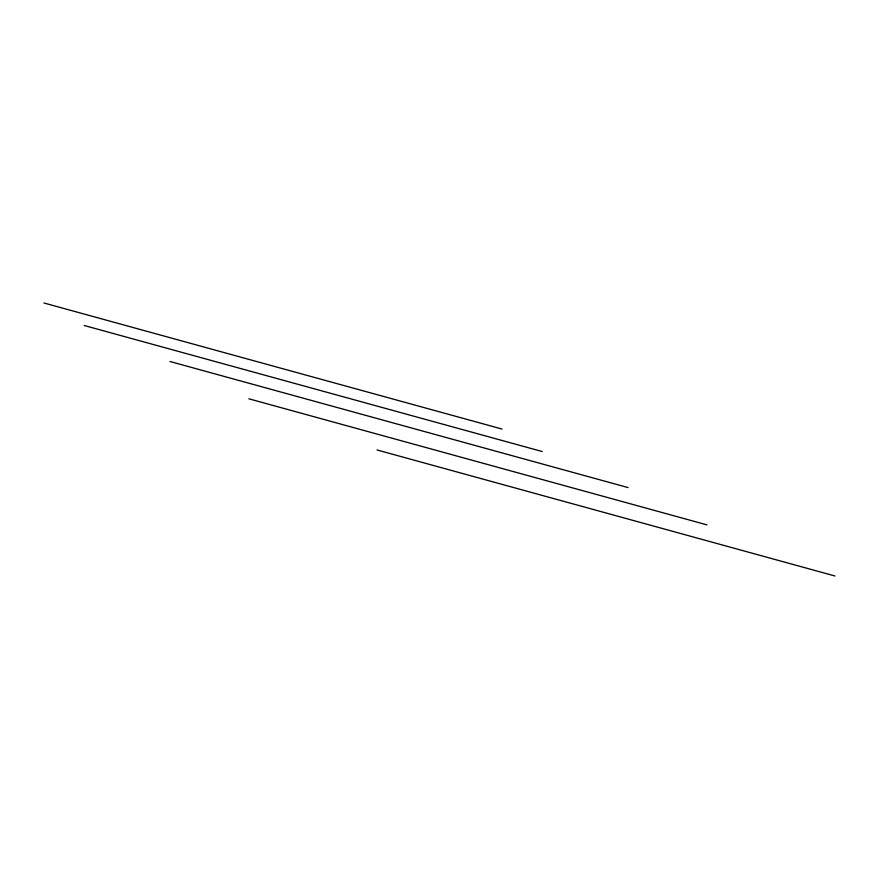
<?xml version="1.0" encoding="UTF-8"?>
<svg xmlns="http://www.w3.org/2000/svg" width="879" height="879" viewBox="0 0 879 879"><rect width="100%" height="100%" fill="white"/><g stroke="black" fill="none" stroke-linecap="round" stroke-linejoin="round"><path stroke-width="1.32" d="M43.95 302.991L502.019 429.051M84.175 325.483L542.244 451.542M169.966 361.5L628.035 487.57M248.867 398.802L706.936 524.862M376.981 449.949L835.05 576.009"/></g></svg>
